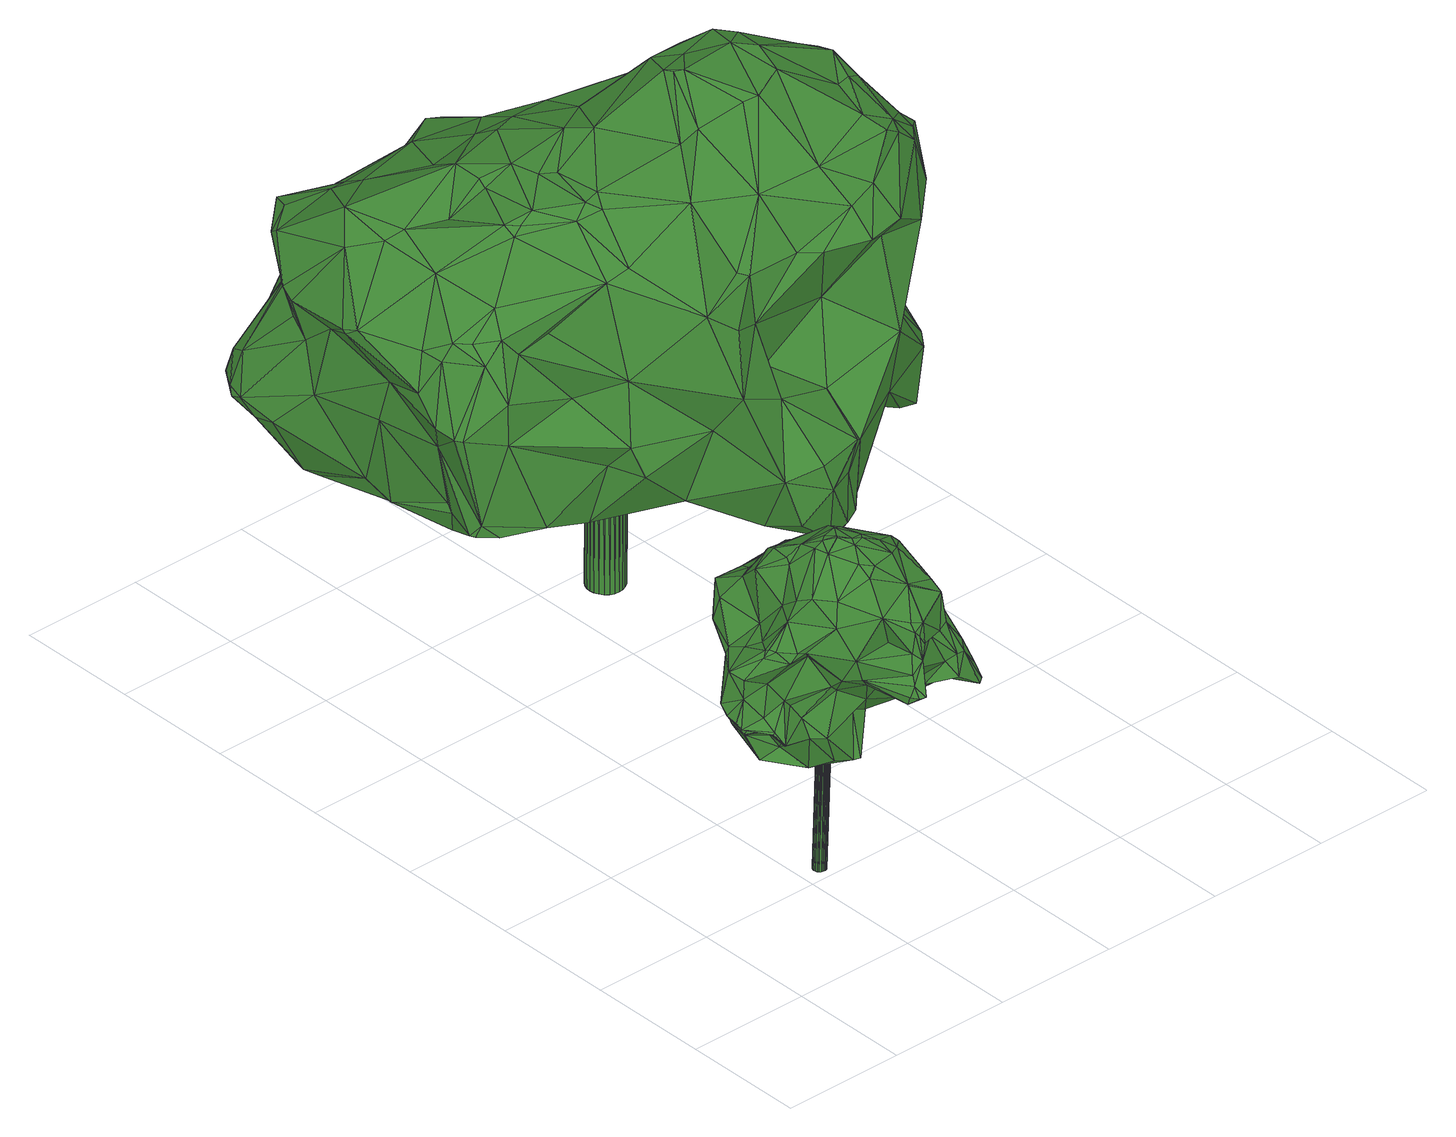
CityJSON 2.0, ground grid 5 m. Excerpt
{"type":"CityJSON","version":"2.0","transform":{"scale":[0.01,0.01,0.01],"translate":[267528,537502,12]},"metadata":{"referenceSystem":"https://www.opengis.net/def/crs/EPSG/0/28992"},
"CityObjects":{
"tree1":{"type":"SolitaryVegetationObject","attributes":{"gtid":289,"crown_width_m":8.92,"crown_median_z":22.36,"crown_r50_m":0.3,"crown_porosity":0.886,"trunk_H_m":9.24,"trunk_DBH_m":0.526,"trunk_radius_m":0.263,"trunk_base_height_m":13.12,"original_gtid":"289"},"geometry":[{"type":"Solid","lod":"3","boundaries":[[[[0,1,2]],[[3,1,0]],[[4,5,6]],[[7,8,9]],[[10,11,12]],[[13,14,15]],[[16,17,18]],[[19,8,20]],[[21,22,23]],[[24,25,26]],[[27,4,28]],[[29,30,31]],[[32,33,34]],[[35,36,37]],[[38,39,40]],[[41,42,43]],[[20,42,41]],[[44,45,46]],[[47,46,45]],[[48,49,50]],[[51,52,32]],[[53,54,41]],[[50,55,56]],[[57,58,59]],[[60,61,62]],[[63,55,64]],[[65,66,39]],[[67,68,69]],[[16,70,71]],[[72,68,73]],[[72,73,74]],[[75,76,72]],[[77,28,78]],[[79,34,80]],[[81,14,40]],[[20,82,19]],[[78,83,84]],[[84,85,10]],[[84,10,77]],[[86,87,88]],[[89,90,91]],[[57,59,92]],[[93,94,95]],[[96,21,97]],[[98,87,99]],[[98,100,87]],[[101,102,103]],[[104,105,106]],[[106,105,54]],[[107,23,108]],[[53,59,54]],[[103,109,110]],[[111,112,101]],[[103,110,101]],[[27,77,10]],[[27,10,12]],[[78,84,77]],[[113,15,114]],[[36,115,96]],[[116,117,118]],[[90,119,82]],[[120,121,93]],[[122,93,121]],[[123,124,125]],[[26,126,127]],[[24,26,127]],[[35,115,36]],[[128,115,35]],[[129,130,131]],[[132,133,2]],[[134,135,136]],[[113,114,137]],[[138,57,139]],[[94,3,95]],[[140,141,15]],[[142,143,33]],[[144,128,145]],[[38,13,146]],[[147,148,149]],[[150,147,149]],[[32,142,33]],[[3,0,95]],[[110,151,152]],[[22,153,41]],[[53,41,153]],[[99,87,154]],[[155,156,157]],[[28,77,27]],[[95,158,93]],[[32,159,142]],[[140,160,141]],[[161,148,147]],[[162,24,17]],[[162,17,16]],[[163,164,165]],[[50,49,166]],[[167,50,166]],[[168,133,132]],[[145,92,59]],[[85,11,10]],[[40,169,81]],[[85,83,11]],[[170,171,172]],[[129,173,174]],[[129,174,130]],[[38,40,14]],[[141,114,15]],[[175,157,29]],[[157,175,176]],[[152,151,174]],[[14,13,38]],[[56,177,50]],[[178,50,177]],[[178,177,56]],[[179,180,137]],[[111,181,143]],[[182,183,184]],[[185,107,108]],[[38,146,186]],[[13,117,187]],[[117,13,15]],[[116,188,7]],[[189,190,149]],[[180,190,185]],[[60,62,191]],[[137,192,113]],[[191,62,7]],[[191,188,118]],[[193,179,141]],[[118,113,192]],[[118,117,113]],[[117,116,187]],[[122,194,93]],[[94,93,194]],[[47,45,195]],[[44,195,45]],[[113,117,15]],[[141,160,196]],[[134,47,135]],[[197,110,109]],[[14,81,140]],[[14,140,15]],[[38,186,198]],[[38,198,39]],[[185,61,60]],[[199,156,200]],[[155,200,156]],[[16,71,201]],[[82,20,104]],[[85,84,83]],[[116,118,188]],[[129,202,173]],[[11,83,16]],[[83,203,16]],[[72,76,68]],[[106,54,59]],[[204,205,100]],[[98,134,100]],[[206,134,98]],[[171,207,68]],[[208,209,119]],[[208,119,89]],[[21,96,210]],[[211,212,132]],[[3,94,1]],[[199,200,213]],[[56,209,178]],[[211,205,204]],[[211,204,214]],[[157,215,155]],[[216,136,167]],[[196,193,141]],[[217,218,219]],[[220,170,221]],[[157,156,222]],[[213,63,199]],[[62,61,43]],[[2,218,132]],[[202,223,173]],[[31,224,29]],[[175,29,224]],[[98,99,206]],[[39,69,225]],[[8,62,226]],[[227,46,206]],[[228,36,96]],[[102,97,103]],[[207,171,170]],[[140,81,160]],[[121,128,35]],[[27,229,4]],[[137,180,192]],[[125,124,230]],[[125,230,24]],[[231,193,150]],[[118,192,180]],[[191,118,60]],[[118,180,185]],[[118,185,60]],[[227,232,233]],[[234,233,232]],[[147,150,196]],[[196,150,193]],[[231,150,149]],[[193,231,179]],[[180,179,231]],[[180,231,190]],[[79,51,34]],[[190,231,149]],[[179,114,141]],[[137,114,179]],[[37,51,235]],[[79,124,236]],[[30,29,222]],[[237,175,146]],[[211,132,218]],[[170,238,207]],[[239,235,51]],[[212,240,241]],[[34,51,32]],[[127,126,125]],[[127,125,24]],[[102,228,97]],[[157,222,29]],[[72,74,242]],[[206,243,232]],[[218,217,205]],[[101,110,152]],[[66,65,233]],[[217,244,88]],[[111,143,245]],[[246,152,247]],[[152,174,247]],[[96,97,228]],[[104,90,82]],[[49,212,211]],[[49,248,212]],[[16,249,70]],[[242,250,6]],[[97,21,109]],[[97,109,103]],[[205,211,218]],[[187,146,13]],[[70,251,71]],[[7,188,191]],[[131,252,253]],[[186,146,31]],[[19,82,254]],[[176,254,157]],[[227,44,46]],[[80,251,255]],[[215,157,254]],[[82,215,254]],[[183,50,178]],[[148,252,149]],[[30,256,198]],[[65,198,256]],[[189,197,257]],[[252,130,197]],[[252,197,189]],[[168,241,133]],[[43,61,258]],[[215,119,209]],[[163,165,87]],[[257,197,107]],[[259,125,243]],[[9,254,176]],[[9,19,254]],[[124,79,230]],[[105,20,41]],[[20,105,104]],[[207,238,40]],[[9,260,7]],[[242,74,261]],[[261,66,242]],[[196,169,147]],[[161,147,169]],[[163,86,164]],[[134,46,47]],[[106,59,58]],[[33,143,34]],[[64,55,136]],[[136,55,50]],[[262,156,263]],[[186,31,30]],[[264,265,266]],[[131,202,129]],[[152,246,181]],[[50,182,48]],[[87,86,163]],[[186,30,198]],[[63,267,268]],[[39,198,65]],[[63,213,55]],[[67,69,39]],[[40,69,207]],[[40,225,69]],[[146,187,260]],[[47,195,268]],[[82,119,215]],[[102,36,228]],[[101,36,102]],[[159,245,142]],[[143,142,245]],[[105,41,54]],[[154,259,99]],[[18,249,16]],[[18,79,80]],[[0,158,95]],[[18,269,249]],[[123,164,124]],[[123,154,165]],[[123,165,164]],[[4,229,5]],[[70,249,269]],[[70,269,255]],[[80,269,18]],[[80,255,269]],[[9,237,260]],[[176,237,9]],[[155,215,56]],[[195,262,263]],[[195,263,268]],[[88,87,270]],[[88,270,217]],[[133,241,139]],[[138,139,241]],[[65,227,233]],[[48,184,248]],[[229,271,272]],[[172,272,271]],[[171,68,172]],[[189,185,190]],[[161,169,221]],[[234,242,233]],[[39,66,67]],[[159,32,52]],[[161,265,264]],[[221,265,161]],[[62,8,7]],[[185,108,61]],[[16,201,11]],[[215,209,56]],[[9,8,19]],[[130,252,131]],[[268,267,47]],[[64,135,267]],[[64,267,63]],[[237,146,260]],[[213,56,55]],[[200,56,213]],[[218,273,219]],[[217,219,273]],[[154,125,259]],[[123,125,154]],[[73,66,261]],[[67,66,73]],[[126,232,125]],[[64,136,135]],[[35,122,121]],[[48,248,49]],[[91,90,58]],[[57,241,58]],[[106,58,104]],[[90,104,58]],[[144,59,53]],[[227,206,232]],[[121,120,145]],[[128,121,145]],[[149,252,189]],[[107,189,257]],[[107,185,189]],[[239,236,273]],[[26,250,242]],[[272,76,5]],[[76,75,5]],[[201,223,11]],[[174,151,130]],[[37,235,194]],[[212,241,132]],[[206,46,134]],[[207,69,68]],[[89,91,208]],[[18,230,79]],[[48,182,184]],[[73,261,74]],[[202,264,223]],[[173,223,71]],[[201,71,223]],[[100,274,204]],[[200,155,56]],[[220,221,169]],[[111,37,112]],[[107,197,23]],[[271,221,170]],[[152,181,111]],[[160,169,196]],[[81,169,160]],[[40,238,169]],[[172,68,272]],[[172,271,170]],[[238,170,169]],[[220,169,170]],[[144,145,59]],[[134,274,100]],[[136,274,134]],[[66,233,242]],[[131,264,202]],[[116,7,260]],[[116,260,187]],[[25,250,26]],[[23,197,109]],[[37,36,112]],[[23,109,21]],[[68,76,272]],[[173,247,174]],[[43,226,62]],[[89,119,90]],[[43,42,226]],[[20,8,42]],[[8,226,42]],[[264,131,253]],[[264,253,161]],[[161,253,148]],[[148,253,252]],[[124,164,275]],[[124,275,236]],[[229,276,271]],[[27,276,229]],[[271,276,221]],[[12,276,27]],[[265,221,276]],[[265,276,12]],[[132,241,168]],[[277,239,273]],[[194,239,277]],[[272,5,229]],[[273,218,1]],[[277,273,1]],[[218,2,1]],[[126,234,232]],[[126,26,234]],[[242,234,26]],[[143,181,251]],[[70,255,251]],[[181,246,251]],[[232,243,125]],[[99,243,206]],[[208,184,183]],[[53,210,144]],[[50,183,182]],[[21,210,22]],[[101,152,111]],[[6,75,72]],[[72,242,6]],[[88,275,86]],[[115,210,96]],[[40,39,225]],[[23,258,108]],[[25,6,250]],[[25,4,6]],[[230,18,17]],[[230,17,24]],[[130,151,197]],[[110,197,151]],[[79,239,51]],[[236,239,79]],[[67,73,68]],[[203,162,16]],[[83,162,203]],[[239,194,235]],[[262,195,256]],[[262,256,30]],[[195,44,256]],[[262,30,222]],[[44,65,256]],[[91,240,208]],[[91,241,240]],[[58,241,91]],[[71,247,173]],[[194,1,94]],[[194,277,1]],[[245,159,37]],[[111,245,37]],[[259,243,99]],[[216,167,274]],[[51,37,52]],[[86,275,164]],[[122,37,194]],[[35,37,122]],[[52,37,159]],[[61,108,258]],[[43,258,41]],[[236,244,273]],[[217,273,244]],[[53,153,22]],[[138,241,57]],[[139,158,133]],[[139,120,158]],[[133,158,2]],[[0,2,158]],[[120,93,158]],[[57,92,139]],[[145,120,139]],[[145,139,92]],[[83,78,162]],[[24,162,278]],[[78,278,162]],[[154,87,165]],[[183,178,208]],[[209,208,178]],[[251,246,279]],[[208,280,184]],[[248,184,280]],[[281,22,210]],[[281,210,53]],[[281,53,22]],[[144,210,128]],[[115,128,210]],[[146,175,224]],[[176,175,237]],[[31,146,224]],[[34,251,80]],[[143,251,34]],[[204,274,167]],[[204,167,214]],[[136,50,167]],[[6,5,75]],[[4,278,28]],[[28,278,78]],[[4,25,278]],[[24,278,25]],[[65,44,227]],[[101,112,36]],[[240,280,208]],[[240,212,280]],[[217,270,205]],[[248,280,212]],[[22,258,23]],[[41,258,22]],[[71,251,279]],[[247,71,279]],[[246,247,279]],[[167,166,214]],[[214,166,211]],[[49,211,166]],[[216,274,136]],[[262,222,156]],[[263,156,63]],[[199,63,156]],[[265,282,266]],[[263,63,268]],[[265,12,282]],[[135,47,267]],[[223,264,282]],[[266,282,264]],[[223,282,11]],[[11,282,12]],[[236,275,244]],[[88,244,275]],[[100,270,87]],[[100,205,270]],[[283,284,285]],[[283,285,286]],[[286,285,287]],[[286,287,288]],[[285,284,289]],[[285,289,287]],[[287,289,290]],[[287,290,288]],[[289,284,291]],[[289,291,290]],[[290,291,292]],[[290,292,288]],[[291,284,293]],[[291,293,292]],[[292,293,294]],[[292,294,288]],[[293,284,295]],[[293,295,294]],[[294,295,296]],[[294,296,288]],[[295,284,297]],[[295,297,296]],[[296,297,298]],[[296,298,288]],[[297,284,299]],[[297,299,298]],[[298,299,300]],[[298,300,288]],[[299,284,301]],[[299,301,300]],[[300,301,302]],[[300,302,288]],[[301,284,303]],[[301,303,302]],[[302,303,304]],[[302,304,288]],[[303,284,305]],[[303,305,304]],[[304,305,306]],[[304,306,288]],[[305,284,307]],[[305,307,306]],[[306,307,308]],[[306,308,288]],[[307,284,309]],[[307,309,308]],[[308,309,310]],[[308,310,288]],[[309,284,311]],[[309,311,310]],[[310,311,312]],[[310,312,288]],[[311,284,313]],[[311,313,312]],[[312,313,314]],[[312,314,288]],[[313,284,315]],[[313,315,314]],[[314,315,316]],[[314,316,288]],[[315,284,317]],[[315,317,316]],[[316,317,318]],[[316,318,288]],[[317,284,319]],[[317,319,318]],[[318,319,320]],[[318,320,288]],[[319,284,321]],[[319,321,320]],[[320,321,322]],[[320,322,288]],[[321,284,323]],[[321,323,322]],[[322,323,324]],[[322,324,288]],[[323,284,325]],[[323,325,324]],[[324,325,326]],[[324,326,288]],[[325,284,327]],[[325,327,326]],[[326,327,328]],[[326,328,288]],[[327,284,329]],[[327,329,328]],[[328,329,330]],[[328,330,288]],[[329,284,331]],[[329,331,330]],[[330,331,332]],[[330,332,288]],[[331,284,283]],[[331,283,332]],[[332,283,286]],[[332,286,288]]]]}]},
"tree2":{"type":"SolitaryVegetationObject","attributes":{"gtid":68,"crown_width_m":19.5,"crown_median_z":24.82,"crown_r50_m":0.486,"crown_porosity":0.88,"trunk_H_m":11.82,"trunk_DBH_m":1.48,"trunk_radius_m":0.739,"trunk_base_height_m":13,"original_gtid":"68"},"geometry":[{"type":"Solid","lod":"3","boundaries":[[[[333,334,335]],[[336,337,338]],[[339,340,341]],[[342,343,344]],[[345,346,347]],[[348,349,350]],[[351,352,353]],[[354,355,356]],[[357,358,359]],[[360,361,362]],[[363,364,365]],[[366,367,368]],[[336,351,337]],[[369,370,371]],[[372,373,374]],[[375,374,373]],[[375,372,374]],[[376,377,378]],[[379,380,381]],[[382,380,383]],[[384,383,380]],[[348,350,385]],[[386,387,388]],[[349,387,386]],[[384,382,383]],[[389,341,390]],[[391,392,393]],[[394,395,389]],[[394,389,390]],[[395,396,389]],[[397,398,399]],[[400,401,402]],[[403,404,405]],[[406,407,408]],[[365,362,361]],[[395,409,410]],[[411,412,413]],[[414,413,412]],[[414,411,413]],[[415,416,417]],[[418,419,420]],[[378,421,422]],[[334,333,423]],[[424,351,336]],[[425,338,426]],[[427,405,404]],[[400,428,401]],[[429,360,430]],[[361,360,429]],[[431,432,433]],[[431,433,434]],[[402,435,436]],[[392,437,393]],[[438,439,440]],[[436,414,441]],[[354,356,442]],[[337,351,353]],[[402,437,400]],[[346,443,347]],[[420,419,444]],[[335,334,385]],[[375,373,437]],[[424,445,446]],[[411,447,448]],[[449,450,411]],[[406,451,452]],[[406,453,451]],[[398,397,454]],[[455,456,457]],[[409,394,458]],[[459,460,461]],[[378,422,376]],[[462,463,464]],[[465,463,462]],[[431,434,466]],[[424,336,467]],[[468,469,470]],[[471,472,473]],[[474,475,476]],[[477,475,474]],[[478,479,480]],[[458,394,481]],[[467,482,424]],[[396,341,389]],[[394,467,481]],[[390,467,394]],[[417,475,477]],[[357,483,358]],[[357,433,483]],[[334,484,348]],[[485,486,430]],[[484,334,423]],[[387,487,488]],[[476,438,489]],[[409,395,394]],[[371,443,346]],[[467,390,482]],[[490,454,491]],[[391,456,492]],[[458,417,477]],[[458,477,409]],[[452,407,406]],[[493,475,417]],[[417,416,493]],[[435,402,401]],[[382,494,495]],[[369,371,496]],[[360,362,430]],[[497,431,382]],[[498,499,345]],[[500,501,502]],[[346,405,427]],[[503,443,370]],[[489,504,505]],[[386,429,430]],[[474,476,489]],[[506,507,508]],[[509,510,505]],[[489,505,510]],[[431,466,381]],[[435,511,436]],[[480,512,478]],[[362,365,430]],[[513,514,515]],[[516,515,514]],[[410,517,395]],[[477,410,409]],[[489,438,504]],[[518,429,519]],[[455,444,419]],[[520,391,492]],[[521,398,522]],[[397,523,454]],[[524,412,525]],[[411,525,412]],[[400,526,428]],[[527,528,529]],[[529,528,530]],[[435,401,428]],[[382,431,380]],[[395,517,396]],[[531,459,532]],[[495,533,534]],[[504,438,480]],[[493,535,536]],[[489,510,474]],[[486,537,538]],[[404,539,427]],[[334,348,385]],[[540,541,542]],[[453,543,451]],[[544,545,546]],[[366,368,547]],[[430,486,538]],[[548,425,426]],[[549,550,421]],[[511,448,447]],[[407,515,356]],[[407,356,408]],[[551,552,553]],[[402,436,554]],[[490,491,522]],[[555,556,457]],[[350,349,538]],[[557,558,485]],[[462,420,444]],[[462,464,420]],[[367,559,528]],[[367,528,527]],[[556,560,457]],[[363,547,364]],[[368,364,547]],[[486,558,537]],[[350,537,558]],[[561,512,333]],[[408,356,562]],[[563,564,565]],[[553,566,567]],[[544,548,568]],[[555,539,404]],[[555,404,556]],[[434,569,570]],[[345,571,572]],[[345,347,571]],[[573,570,569]],[[472,574,523]],[[575,574,472]],[[576,577,534]],[[568,548,388]],[[539,371,427]],[[350,558,385]],[[578,547,579]],[[580,581,582]],[[386,430,349]],[[349,430,538]],[[583,584,585]],[[469,586,513]],[[353,587,337]],[[429,588,361]],[[577,497,382]],[[474,589,477]],[[410,477,589]],[[354,590,355]],[[591,370,369]],[[592,550,593]],[[594,359,358]],[[379,384,380]],[[585,542,541]],[[546,425,544]],[[539,496,371]],[[503,570,573]],[[525,595,596]],[[378,549,421]],[[597,359,594]],[[544,425,548]],[[598,591,379]],[[568,388,344]],[[388,488,344]],[[387,348,487]],[[426,587,548]],[[337,587,426]],[[338,337,426]],[[500,421,501]],[[585,584,542]],[[548,587,388]],[[472,523,397]],[[361,579,365]],[[459,599,460]],[[460,599,465]],[[491,600,522]],[[365,579,363]],[[368,422,601]],[[556,602,560]],[[568,545,544]],[[576,497,577]],[[493,439,476]],[[419,603,604]],[[406,408,562]],[[469,576,586]],[[605,540,542]],[[567,605,551]],[[606,516,533]],[[494,382,384]],[[605,567,607]],[[608,347,573]],[[609,358,452]],[[364,368,601]],[[532,594,609]],[[609,594,358]],[[500,601,422]],[[500,422,421]],[[485,430,365]],[[515,610,442]],[[562,611,583]],[[418,612,607]],[[578,518,559]],[[420,612,418]],[[420,464,612]],[[361,588,579]],[[367,366,578]],[[367,578,559]],[[354,445,590]],[[579,588,578]],[[398,490,522]],[[568,613,545]],[[399,557,473]],[[469,513,452]],[[551,614,396]],[[615,440,439]],[[607,540,605]],[[612,540,607]],[[437,402,554]],[[612,464,540]],[[588,429,518]],[[588,518,578]],[[471,485,365]],[[579,547,363]],[[366,547,578]],[[434,570,598]],[[564,563,594]],[[616,617,498]],[[532,564,594]],[[564,532,459]],[[618,619,620]],[[621,622,499]],[[470,469,452]],[[564,459,461]],[[371,370,443]],[[345,572,498]],[[573,347,503]],[[411,595,525]],[[571,608,572]],[[347,608,571]],[[371,346,427]],[[503,347,443]],[[563,597,594]],[[565,461,460]],[[565,564,461]],[[359,597,623]],[[622,403,499]],[[621,499,498]],[[497,432,431]],[[484,487,348]],[[344,487,484]],[[457,508,455]],[[560,508,457]],[[624,448,566]],[[625,491,454]],[[626,384,379]],[[379,627,626]],[[437,554,628]],[[379,381,598]],[[466,598,381]],[[345,499,405]],[[346,345,405]],[[403,405,499]],[[585,543,583]],[[539,555,629]],[[425,630,338]],[[444,455,507]],[[454,490,398]],[[455,419,492]],[[527,631,610]],[[511,414,436]],[[515,442,356]],[[581,632,633]],[[580,625,454]],[[422,634,376]],[[422,367,634]],[[557,335,385]],[[555,393,629]],[[457,393,555]],[[511,447,414]],[[485,558,486]],[[335,398,596]],[[591,593,627]],[[591,627,379]],[[513,586,514]],[[576,514,586]],[[623,357,359]],[[446,610,635]],[[636,583,637]],[[611,562,355]],[[638,611,355]],[[583,543,637]],[[356,355,562]],[[540,464,463]],[[476,439,438]],[[444,465,462]],[[470,483,468]],[[608,616,572]],[[534,577,495]],[[631,529,635]],[[497,468,432]],[[501,421,550]],[[501,550,632]],[[518,528,559]],[[445,339,590]],[[511,639,448]],[[432,468,483]],[[385,558,557]],[[392,391,526]],[[435,428,511]],[[517,551,396]],[[640,581,580]],[[471,502,574]],[[575,471,574]],[[367,422,368]],[[364,641,365]],[[471,365,641]],[[470,358,483]],[[527,529,631]],[[580,642,625]],[[338,630,336]],[[601,500,641]],[[532,543,531]],[[592,643,620]],[[538,537,350]],[[557,471,473]],[[557,485,471]],[[344,343,568]],[[644,377,376]],[[437,628,375]],[[625,375,628]],[[551,605,614]],[[645,515,516]],[[645,516,606]],[[423,333,646]],[[414,412,524]],[[453,637,543]],[[623,647,569]],[[561,596,648]],[[546,416,425]],[[515,606,610]],[[615,342,646]],[[342,344,646]],[[472,397,473]],[[399,473,397]],[[470,452,358]],[[404,602,556]],[[638,355,590]],[[504,480,479]],[[495,494,377]],[[492,419,520]],[[390,341,340]],[[623,433,357]],[[434,433,569]],[[569,433,623]],[[560,622,508]],[[398,335,399]],[[342,439,343]],[[601,641,364]],[[649,630,415]],[[632,550,592]],[[596,398,521]],[[646,440,615]],[[529,530,650]],[[557,399,335]],[[382,495,577]],[[542,584,614]],[[521,522,600]],[[466,434,598]],[[493,536,439]],[[615,439,342]],[[542,614,605]],[[520,526,391]],[[369,496,651]],[[509,450,449]],[[449,652,509]],[[510,509,652]],[[460,653,565]],[[527,610,606]],[[596,595,648]],[[335,596,561]],[[335,561,333]],[[419,418,603]],[[449,411,652]],[[654,543,541]],[[654,531,543]],[[424,446,635]],[[424,635,655]],[[567,566,448]],[[621,508,622]],[[494,656,378]],[[510,652,624]],[[523,580,454]],[[657,582,581]],[[642,582,657]],[[521,600,524]],[[411,624,652]],[[411,448,624]],[[521,524,525]],[[521,525,596]],[[591,598,570]],[[591,570,370]],[[497,576,468]],[[440,333,512]],[[336,630,481]],[[502,501,640]],[[640,501,632]],[[649,417,458]],[[465,599,463]],[[344,484,646]],[[534,514,576]],[[516,514,534]],[[463,541,540]],[[654,541,463]],[[568,343,613]],[[493,476,475]],[[415,630,425]],[[655,635,529]],[[445,442,610]],[[445,354,442]],[[583,611,584]],[[584,611,638]],[[567,448,639]],[[567,551,553]],[[593,550,627]],[[655,529,352]],[[650,352,529]],[[592,633,632]],[[631,635,610]],[[411,450,478]],[[504,479,505]],[[581,640,632]],[[370,570,503]],[[646,333,440]],[[549,627,550]],[[340,339,658]],[[659,647,660]],[[620,619,633]],[[565,617,563]],[[390,658,482]],[[340,658,390]],[[450,509,479]],[[450,479,478]],[[505,479,509]],[[343,439,536]],[[343,536,613]],[[415,425,416]],[[655,351,424]],[[655,352,351]],[[502,641,500]],[[393,651,629]],[[661,378,656]],[[613,535,545]],[[545,535,546]],[[393,437,373]],[[414,524,441]],[[625,628,491]],[[348,387,349]],[[580,523,574]],[[452,513,407]],[[515,407,513]],[[446,445,610]],[[645,606,515]],[[633,619,372]],[[553,552,624]],[[463,599,531]],[[531,599,459]],[[494,378,377]],[[661,549,378]],[[495,377,644]],[[654,463,531]],[[622,560,602]],[[353,662,587]],[[396,663,341]],[[592,620,633]],[[367,527,634]],[[626,656,384]],[[661,656,626]],[[534,533,516]],[[573,569,608]],[[508,507,455]],[[444,507,465]],[[460,465,507]],[[595,478,648]],[[624,566,553]],[[653,621,617]],[[653,617,565]],[[510,624,552]],[[649,458,481]],[[510,589,474]],[[552,589,510]],[[506,508,621]],[[372,375,657]],[[372,657,633]],[[657,581,633]],[[625,657,375]],[[649,415,417]],[[482,658,424]],[[445,424,658]],[[445,658,339]],[[518,519,528]],[[471,641,502]],[[528,519,530]],[[650,530,519]],[[386,519,429]],[[650,519,386]],[[352,650,353]],[[380,431,381]],[[388,387,488]],[[593,643,592]],[[591,643,593]],[[416,535,493]],[[620,643,618]],[[643,369,618]],[[643,591,369]],[[606,634,527]],[[606,644,634]],[[376,634,644]],[[640,664,502]],[[580,502,664]],[[580,664,640]],[[554,436,600]],[[373,651,393]],[[372,651,373]],[[494,384,656]],[[369,651,618]],[[651,372,619]],[[618,651,619]],[[416,546,535]],[[441,600,436]],[[441,524,600]],[[628,554,600]],[[628,600,491]],[[595,411,478]],[[580,574,502]],[[438,512,480]],[[428,526,604]],[[423,646,484]],[[650,662,353]],[[644,606,533]],[[495,644,533]],[[498,572,616]],[[388,587,662]],[[616,608,647]],[[569,647,608]],[[597,647,623]],[[648,478,512]],[[648,512,561]],[[386,662,650]],[[388,662,386]],[[488,487,344]],[[468,576,469]],[[604,520,419]],[[457,456,393]],[[391,393,456]],[[552,551,589]],[[517,589,551]],[[410,589,517]],[[607,567,639]],[[492,456,455]],[[336,481,467]],[[604,511,428]],[[639,604,603]],[[440,512,438]],[[403,602,404]],[[622,602,403]],[[639,603,607]],[[607,603,418]],[[452,451,609]],[[451,543,532]],[[636,637,453]],[[543,585,541]],[[609,451,532]],[[639,511,604]],[[651,496,629]],[[629,496,539]],[[432,483,433]],[[657,625,642]],[[616,563,617]],[[563,616,659]],[[621,498,617]],[[460,507,653]],[[506,653,507]],[[621,653,506]],[[481,630,649]],[[339,663,590]],[[627,661,626]],[[627,549,661]],[[339,341,663]],[[584,638,663]],[[590,663,638]],[[614,663,396]],[[614,584,663]],[[604,526,520]],[[437,526,400]],[[392,526,437]],[[580,582,642]],[[575,472,471]],[[597,563,660]],[[659,616,647]],[[563,659,660]],[[647,597,660]],[[406,636,453]],[[406,562,636]],[[583,636,562]],[[411,414,447]],[[536,535,613]],[[665,666,667]],[[665,667,668]],[[668,667,669]],[[668,669,670]],[[667,666,671]],[[667,671,669]],[[669,671,672]],[[669,672,670]],[[671,666,673]],[[671,673,672]],[[672,673,674]],[[672,674,670]],[[673,666,675]],[[673,675,674]],[[674,675,676]],[[674,676,670]],[[675,666,677]],[[675,677,676]],[[676,677,678]],[[676,678,670]],[[677,666,679]],[[677,679,678]],[[678,679,680]],[[678,680,670]],[[679,666,681]],[[679,681,680]],[[680,681,682]],[[680,682,670]],[[681,666,683]],[[681,683,682]],[[682,683,684]],[[682,684,670]],[[683,666,685]],[[683,685,684]],[[684,685,686]],[[684,686,670]],[[685,666,687]],[[685,687,686]],[[686,687,688]],[[686,688,670]],[[687,666,689]],[[687,689,688]],[[688,689,690]],[[688,690,670]],[[689,666,691]],[[689,691,690]],[[690,691,692]],[[690,692,670]],[[691,666,693]],[[691,693,692]],[[692,693,694]],[[692,694,670]],[[693,666,695]],[[693,695,694]],[[694,695,696]],[[694,696,670]],[[695,666,697]],[[695,697,696]],[[696,697,698]],[[696,698,670]],[[697,666,699]],[[697,699,698]],[[698,699,700]],[[698,700,670]],[[699,666,701]],[[699,701,700]],[[700,701,702]],[[700,702,670]],[[701,666,703]],[[701,703,702]],[[702,703,704]],[[702,704,670]],[[703,666,705]],[[703,705,704]],[[704,705,706]],[[704,706,670]],[[705,666,707]],[[705,707,706]],[[706,707,708]],[[706,708,670]],[[707,666,709]],[[707,709,708]],[[708,709,710]],[[708,710,670]],[[709,666,711]],[[709,711,710]],[[710,711,712]],[[710,712,670]],[[711,666,713]],[[711,713,712]],[[712,713,714]],[[712,714,670]],[[713,666,665]],[[713,665,714]],[[714,665,668]],[[714,668,670]]]]}]}
},
"vertices":[
[552,869,678],[569,831,720],[527,861,691],[587,867,662],[848,114,1012],[816,154,1071],[719,154,1018],[371,655,1411],[393,746,1327],[344,600,1221],[965,164,996],[995,291,1017],[905,163,1122],[367,351,1436],[439,298,1420],[499,413,1538],[952,400,884],[832,385,988],[905,450,866],[332,798,1238],[379,875,1261],[839,888,1205],[692,853,1291],[761,797,1303],[759,289,912],[800,161,1000],[678,204,965],[885,131,1096],[945,115,941],[205,426,1222],[272,361,1200],[242,400,1243],[965,692,765],[977,673,774],[967,651,770],[808,771,912],[913,834,1049],[863,777,871],[418,278,1326],[460,224,1196],[553,188,1354],[507,875,1255],[468,794,1305],[529,749,1370],[441,334,1043],[328,423,970],[360,399,914],[210,316,905],[423,539,774],[300,603,804],[320,425,882],[861,671,851],[897,747,823],[606,907,1112],[554,905,1117],[158,459,950],[206,542,993],[532,885,957],[446,890,997],[492,941,992],[482,657,1461],[551,710,1415],[471,699,1433],[103,427,966],[191,374,934],[443,279,1091],[488,223,1104],[605,89,1139],[641,77,1192],[622,110,1213],[963,421,861],[1013,492,1029],[614,28,1073],[591,63,1112],[591,37,1071],[662,151,1062],[636,90,1156],[966,128,951],[955,177,915],[828,560,869],[936,503,839],[570,274,1470],[301,800,1162],[965,246,926],[981,188,943],[988,210,954],[517,514,709],[484,438,641],[489,542,724],[412,761,1026],[391,779,1050],[451,804,989],[628,894,964],[679,972,782],[611,861,669],[583,879,669],[820,881,1129],[871,874,1159],[469,350,709],[529,317,702],[405,411,678],[969,779,1071],[940,830,1086],[930,785,1144],[359,851,1125],[499,883,1118],[454,926,1014],[783,660,1374],[636,712,1390],[899,743,1207],[958,663,1223],[935,687,887],[890,769,1050],[527,474,1553],[565,440,1565],[808,827,1076],[428,539,1464],[486,471,1539],[492,547,1516],[377,723,1063],[609,990,818],[742,935,853],[761,891,823],[596,399,728],[669,486,784],[634,371,845],[664,229,950],[682,245,949],[698,868,958],[991,479,1223],[965,547,1260],[973,438,1231],[434,835,754],[469,861,749],[368,364,841],[211,319,902],[319,423,879],[571,449,1565],[582,915,839],[579,930,837],[562,325,1509],[599,386,1545],[984,739,811],[972,624,867],[644,901,1076],[659,922,967],[300,406,1343],[769,353,1477],[825,407,1452],[819,442,1458],[720,391,1509],[963,642,1220],[914,673,1085],[650,799,1271],[575,358,701],[106,542,1019],[135,452,1068],[120,515,1159],[598,979,809],[949,768,823],[612,296,1495],[854,270,1346],[871,265,961],[597,465,600],[627,498,599],[600,464,602],[263,589,794],[264,587,792],[437,843,763],[720,244,1397],[681,119,1314],[650,101,1278],[670,98,1242],[1006,484,1153],[979,543,1157],[228,442,1237],[238,562,1189],[327,427,969],[388,547,1010],[611,414,1554],[609,503,1557],[904,589,931],[459,458,907],[423,537,994],[513,621,860],[656,590,1500],[298,351,1236],[352,416,1404],[439,565,1474],[788,566,1364],[665,535,1519],[455,649,1466],[552,491,1553],[653,408,1541],[710,815,795],[299,422,1002],[712,315,1497],[843,653,1312],[327,340,1231],[98,450,984],[103,502,988],[940,391,1061],[979,430,1193],[907,288,968],[312,565,675],[327,571,670],[414,324,842],[633,106,1298],[501,678,922],[366,582,1040],[780,862,1129],[314,715,754],[324,761,798],[105,492,978],[261,589,791],[218,640,1130],[370,576,747],[436,582,726],[406,718,728],[412,670,755],[721,245,1389],[847,209,1325],[139,453,1144],[954,352,1081],[232,426,1246],[600,212,1220],[440,765,1310],[467,335,1018],[929,843,1081],[850,128,1101],[721,397,915],[676,437,1532],[575,300,949],[523,239,1061],[568,227,1048],[757,712,912],[639,616,809],[275,510,1218],[635,132,1327],[659,664,836],[449,774,806],[430,832,791],[576,79,1036],[574,368,870],[560,613,820],[963,740,846],[982,532,1035],[998,522,1047],[330,633,794],[944,417,862],[714,169,998],[970,565,888],[884,463,1304],[904,422,1280],[230,637,1157],[966,461,826],[386,397,1166],[806,634,1365],[624,773,1333],[555,306,706],[363,504,1337],[574,67,1069],[235,440,1093],[195,415,980],[934,352,1213],[859,222,1258],[931,351,1212],[193,361,936],[201,363,943],[962,462,825],[384,540,710],[796,159,1210],[762,171,1197],[501,720,809],[382,539,713],[611,514,746],[839,174,1219],[586,841,767],[864,194,961],[1003,511,1034],[490,698,833],[677,786,1148],[915,331,1126],[601,545,111],[575,545,112],[601,552,111],[626,533,1035],[625,540,1035],[599,534,1036],[598,558,111],[622,547,1035],[594,563,112],[618,552,1036],[588,568,112],[613,556,1036],[582,570,112],[607,559,1036],[575,571,112],[600,560,1036],[568,571,112],[593,559,1036],[562,568,113],[587,557,1037],[557,564,113],[581,553,1037],[552,558,113],[577,547,1037],[550,552,113],[574,541,1037],[549,545,113],[573,534,1037],[549,539,113],[574,527,1037],[552,532,112],[577,521,1036],[556,527,112],[581,515,1036],[562,522,112],[586,511,1036],[568,520,112],[592,508,1036],[575,519,112],[599,507,1036],[582,519,111],[606,508,1035],[588,522,111],[612,511,1035],[593,526,111],[618,515,1035],[598,532,111],[622,520,1035],[600,538,111],[625,527,1035],
[2182,2257,1212],[2150,2103,885],[2077,2178,850],[1680,1780,1964],[1852,1686,1863],[1987,1764,1988],[1355,2146,2019],[1414,2250,2250],[1403,2286,2242],[2240,2092,1742],[2268,2066,1752],[2179,1902,1458],[164,3206,1069],[336,3080,731],[106,2988,1007],[2206,1829,1006],[2168,1775,987],[2156,1809,785],[1732,1665,1831],[1593,1659,1699],[1755,1585,1717],[978,2137,1919],[943,2184,1940],[874,2155,1905],[146,2556,1555],[157,2508,1590],[148,2574,1564],[1648,1547,716],[1582,1479,706],[1653,1558,695],[1474,1455,666],[1354,1601,703],[1655,1592,677],[1284,1427,797],[1231,1458,988],[1265,1602,719],[450,2868,636],[328,2897,705],[437,2915,646],[867,2734,654],[1050,2987,887],[958,2921,961],[1207,2701,912],[834,1747,1044],[780,1887,1048],[758,1958,784],[406,2286,745],[357,2140,816],[384,2265,835],[376,2098,867],[361,2113,820],[432,2065,810],[2150,1966,725],[1906,1605,1253],[1972,1718,1288],[2076,1684,1611],[1540,2335,2224],[1438,2218,2264],[1120,3216,1153],[1142,3104,1024],[977,3063,905],[1688,2252,2248],[1733,2399,2212],[1468,2427,2196],[1700,2274,632],[1847,2451,699],[1772,2249,670],[1454,3179,942],[1525,3164,936],[1589,3137,857],[426,3191,804],[622,3214,675],[373,3151,750],[668,2306,1907],[676,2262,1874],[709,2264,1906],[1801,2341,2198],[1841,2454,2119],[1789,2663,1430],[1470,2527,1290],[1505,2796,1358],[1563,2870,1217],[2042,2028,2058],[2103,2047,2025],[2085,2160,2084],[1305,3146,1611],[1162,3247,1298],[1136,3191,1612],[848,2036,772],[1040,1768,844],[2197,2184,1195],[1436,1826,1932],[2068,1822,1970],[2053,1777,1943],[370,3133,730],[1514,3166,1082],[1599,1474,997],[1871,1625,1003],[345,2296,1120],[257,2208,1276],[299,2495,1314],[300,2552,1124],[1557,3140,1043],[1734,2953,985],[1309,3055,784],[2189,2507,1579],[2204,2324,1719],[2064,2380,1430],[1716,2875,995],[944,1960,1772],[301,2985,726],[792,3231,1453],[1238,1961,1918],[1286,1772,1695],[1519,2819,1362],[1473,2848,1443],[1994,2750,1510],[2045,2696,1514],[473,2610,1823],[443,2414,1748],[637,2564,1816],[1652,2521,664],[854,3269,1261],[812,3137,1044],[708,3278,906],[1763,2190,2235],[513,3041,1764],[448,3257,1648],[406,3167,1679],[808,3166,1557],[926,3078,1758],[1068,3164,1749],[616,3172,1656],[399,2303,855],[1603,2011,2183],[335,2264,1498],[376,2250,1566],[318,2347,1510],[1582,1940,834],[1673,2262,643],[1727,2208,667],[2030,2562,1837],[2081,2235,2066],[2190,2350,1764],[2017,2276,2086],[2019,2506,1483],[2092,2678,1523],[2157,2589,1539],[1741,2071,2203],[1543,2026,2175],[274,2318,1365],[2210,2083,1205],[1910,1868,813],[2055,1773,778],[2157,1959,1172],[2116,1882,1446],[2084,2656,1746],[1669,2556,684],[1664,2633,760],[1104,3230,1171],[2207,2123,1798],[576,1980,830],[442,2030,1212],[667,3004,669],[274,2129,1259],[180,3186,1164],[246,3229,1081],[1093,1802,847],[1053,2123,996],[1318,2044,924],[276,2923,742],[2139,2624,1592],[2078,2717,1538],[527,3176,1408],[627,3229,1462],[618,3196,1085],[2063,2734,1534],[2002,2742,1750],[1539,3043,1254],[2061,2386,1424],[535,2207,1663],[506,2137,1575],[860,1982,1735],[563,2112,1504],[1693,2527,2107],[1565,1449,1028],[1584,1632,1142],[1173,3219,1193],[1771,2541,910],[1688,2632,759],[1672,2280,638],[1679,2640,955],[1656,2368,1264],[1401,3171,951],[1138,1570,1326],[1344,1603,1220],[1315,1708,1497],[1407,1761,1258],[607,2978,1789],[387,2831,1847],[733,2021,1287],[442,2033,1383],[2261,2031,1809],[2268,2066,1765],[2103,1779,772],[2109,1747,787],[657,3114,662],[1099,2906,1871],[958,2782,1923],[1112,2755,1943],[768,2673,1939],[2212,1878,1846],[2284,1951,1800],[2200,1939,1880],[1436,1448,669],[2156,1807,1848],[793,2053,757],[796,2301,880],[1656,2584,2014],[1802,2619,1812],[1612,2579,1765],[1589,3068,849],[729,3219,696],[684,3258,691],[1908,2106,822],[2123,1933,728],[1371,1409,1019],[685,3279,896],[2117,2305,1222],[768,2269,1942],[200,2948,1538],[293,3082,1665],[312,3134,1626],[1505,2604,1475],[1411,2785,1734],[2225,1824,1647],[201,2784,1159],[344,2671,798],[72,3073,1068],[92,3104,1089],[122,2914,1014],[1538,2294,868],[1600,2264,863],[413,2122,1513],[290,2100,1260],[1403,1394,914],[1526,1457,691],[1498,2355,878],[1144,2488,835],[1279,2559,917],[867,2491,1986],[1138,2516,2002],[991,2704,1968],[419,2196,1569],[1908,1605,1730],[1510,1434,920],[1915,2531,1916],[1012,2201,1945],[384,2580,730],[861,2486,656],[762,2428,864],[305,2739,1759],[1938,2288,1256],[1915,2421,965],[174,2871,1525],[355,2553,754],[611,3076,1731],[1691,2835,901],[1270,1678,723],[588,3250,802],[1335,3129,1579],[1304,3162,1256],[1335,2829,1876],[846,1849,1395],[1341,3070,1674],[67,3024,1089],[399,2633,1796],[1060,1677,1654],[904,2390,1975],[1134,3159,1729],[2293,2005,1784],[1321,2641,1947],[1997,2079,1492],[149,3100,1213],[340,3087,1450],[811,2667,679],[859,2721,652],[832,2576,664],[346,3226,1204],[568,3253,859],[198,2692,1486],[1808,2702,1690],[1379,2644,910],[561,2077,849],[579,2259,878],[1511,2860,925],[704,3116,679],[1947,1848,2030],[1184,1649,1556],[999,2444,704],[1031,2550,600],[1106,1697,1144],[1309,1731,1691],[759,2508,1922],[768,2548,1938],[968,2362,1966],[1377,3031,1526],[1098,2417,950],[1446,1876,852],[1355,2626,912],[755,2585,743],[802,1787,1163],[733,2147,1499],[2179,2135,1305],[199,2825,1371],[1994,2292,1236],[1982,2016,2058],[1693,1782,1406],[674,2978,695],[1947,2753,1581],[453,3173,1484],[819,2845,1823],[1515,1712,1706],[589,1989,822],[1208,2638,887],[1406,2108,2081],[228,2924,1410],[175,2886,1518],[694,2034,806],[1870,1664,1644],[1207,2433,2014],[1386,2359,1090],[1299,2394,100],[1225,2395,100],[1297,2414,100],[1300,2385,1281],[1298,2404,1282],[1227,2386,1281],[1289,2431,100],[1291,2422,1282],[1278,2447,100],[1279,2438,1282],[1262,2459,100],[1264,2450,1282],[1245,2466,100],[1246,2457,1282],[1226,2469,100],[1227,2460,1282],[1206,2467,100],[1208,2457,1282],[1189,2459,100],[1190,2450,1282],[1173,2448,100],[1175,2439,1282],[1161,2432,100],[1163,2423,1282],[1154,2415,100],[1155,2406,1282],[1151,2396,100],[1153,2386,1282],[1153,2376,100],[1155,2367,1281],[1161,2359,100],[1162,2349,1281],[1172,2343,100],[1174,2334,1281],[1188,2331,99],[1189,2322,1281],[1205,2324,99],[1207,2315,1281],[1224,2321,99],[1226,2312,1281],[1243,2323,99],[1245,2314,1281],[1261,2331,99],[1263,2322,1281],[1277,2342,99],[1278,2333,1281],[1289,2358,100],[1290,2348,1281],[1296,2375,100],[1298,2366,1281]
]}
